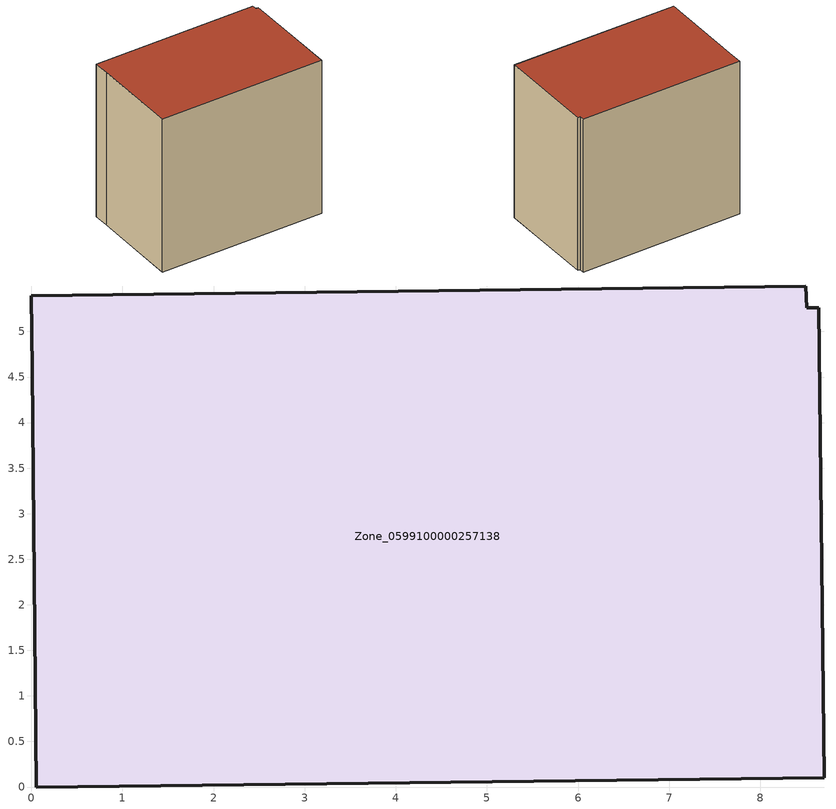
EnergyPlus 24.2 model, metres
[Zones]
Zone_0599100000257138
 floor ground (C_G): 8.51,5.26 8.64,5.26 8.7,0.1 0.05,0 0.01,4.58 0,5.39 8.5,5.5 z0
 wall outside (C_F): 0.05,0 8.7,0.1 8.64,5.26 8.51,5.26 8.5,5.5 0,5.39 0.01,4.58 0.05,0 z0:8.3
 roof outside (C_R): 8.64,5.26 8.51,5.26 8.5,5.5 0,5.39 0.01,4.58 0.05,0 8.7,0.1 z8.3
[BUILDING]
Pand.0599100000257138: North Axis=0; Terrain=City; Loads Convergence Tolerance Value=0.04; Temperature Convergence Tolerance Value=0.4; Solar Distribution=FullExterior; Maximum Number of Warmup Days=25; Minimum Number of Warmup Days=1
[Site:Location]
Rotterdam.The.Hague.AP_ZH_NLD Design_Conditions: Latitude=51.96; Longitude=4.45; Time Zone=1; Elevation=-4.5
[SITE:GROUNDTEMPERATURE:BUILDINGSURFACE]
18, 18, 18, 18, 18, 18, 18, 18, 18, 18, 18, 18
[MATERIAL] Thermal Absorptance=0.9; Solar Absorptance=0.7; Visible Absorptance=0.7
Name | Roughness | Thickness | Conductivity | Density | Specific Heat
G.TI.1975-1991 | MediumSmooth | 0.15 | 0.288461 | 540 | 1210
F.TI.1975-1991 | Rough | 0.3 | 0.230769 | 1920 | 840
R.TI.1975-1991 | MediumRough | 0.2 | 0.153846 | 1500 | 1000
[CONSTRUCTION]
C_G: G.TI.1975-1991
C_F: F.TI.1975-1991
C_R: R.TI.1975-1991
[ZONE]
Zone_0599100000257138: Type=1; Multiplier=1; Ceiling Height=Autocalculate; Volume=Autocalculate; Floor Area=autocalculate; Part of Total Floor Area=Yes
[ZONEINFILTRATION:DESIGNFLOWRATE]
Infil_Zone_0599100000257138: Zone or ZoneList or Space or SpaceList=Zone_0599100000257138; Schedule=AlwaysOn; Design Flow Rate Calculation Method=Flow/Area; Flow Rate per Floor Area=0.003; Constant Term Coefficient=1; Temperature Term Coefficient=0; Velocity Term Coefficient=0; Velocity Squared Term Coefficient=0
[HVACTEMPLATE:ZONE:IDEALLOADSAIRSYSTEM]
Zone_0599100000257138: Maximum Heating Supply Air Temperature=50; Minimum Cooling Supply Air Temperature=13; Maximum Heating Supply Air Humidity Ratio=0.0156; Minimum Cooling Supply Air Humidity Ratio=0.0077; Heating Limit=NoLimit; Cooling Limit=NoLimit; Dehumidification Control Type=ConstantSensibleHeatRatio; Cooling Sensible Heat Ratio=0.7; Dehumidification Setpoint=60; Humidification Control Type=None; Humidification Setpoint=30; Outdoor Air Method=None; Outdoor Air Flow Rate per Person=0.00944; Outdoor Air Flow Rate per Zone Floor Area=0; Outdoor Air Flow Rate per Zone=0; Demand Controlled Ventilation Type=None; Outdoor Air Economizer Type=NoEconomizer; Heat Recovery Type=None; Sensible Heat Recovery Effectiveness=0.7; Latent Heat Recovery Effectiveness=0.65
[ZONECONTROL:THERMOSTAT]
ThermostatControl_Zone_0599100000257138: Zone or ZoneList=Zone_0599100000257138; Control Type Schedule=DualSetpointControlType; Control 1=Thermostat_Zone_0599100000257138; Temperature Difference Between Cutout And Setpoint=0
[THERMOSTATSETPOINT:DUALSETPOINT]
Thermostat_Zone_0599100000257138: Heating Setpoint Temperature Schedule=HeatingSetpoint_Zone_0599100000257138; Cooling Setpoint Temperature Schedule=CoolingSetpoint_Zone_0599100000257138
[SCHEDULE:COMPACT]
HeatingSetpoint_Zone_0599100000257138: Through: 12/31, For: AllDays, Until: 24:00, 21
CoolingSetpoint_Zone_0599100000257138: Through: 12/31, For: AllDays, Until: 24:00, 24
DualSetpointControlType: Through: 12/31, For: AllDays, Until: 24:00, 4
AlwaysOn: Through: 12/31, For: AllDays, Until: 24:00, 1
